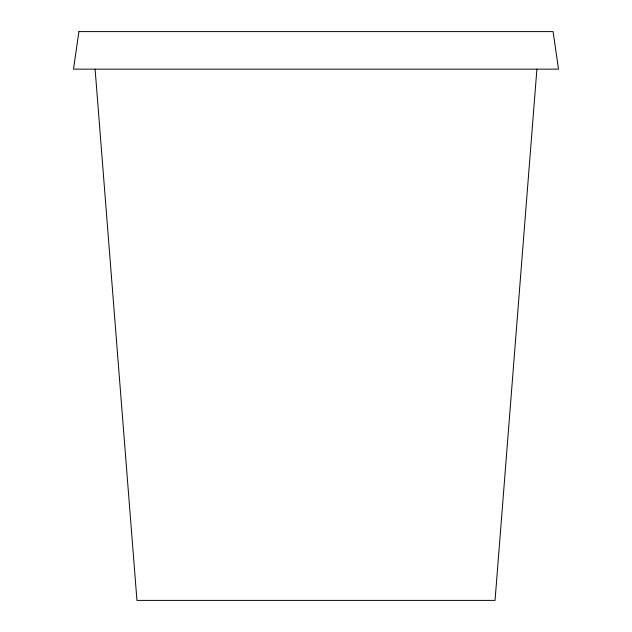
<?xml version="1.0" encoding="UTF-8"?>
<svg xmlns="http://www.w3.org/2000/svg" width="632" height="632" viewBox="0 0 632 632"><rect width="100%" height="100%" fill="white"/><g stroke="black" fill="none" stroke-linecap="round" stroke-linejoin="round"><path stroke-width="0.95" d="M536.9 69.149L495.053 600.4L136.947 600.4L95.1 69.149M78.929 31.6L73.486 69.149L558.514 69.149L553.071 31.6L78.929 31.6"/></g></svg>
